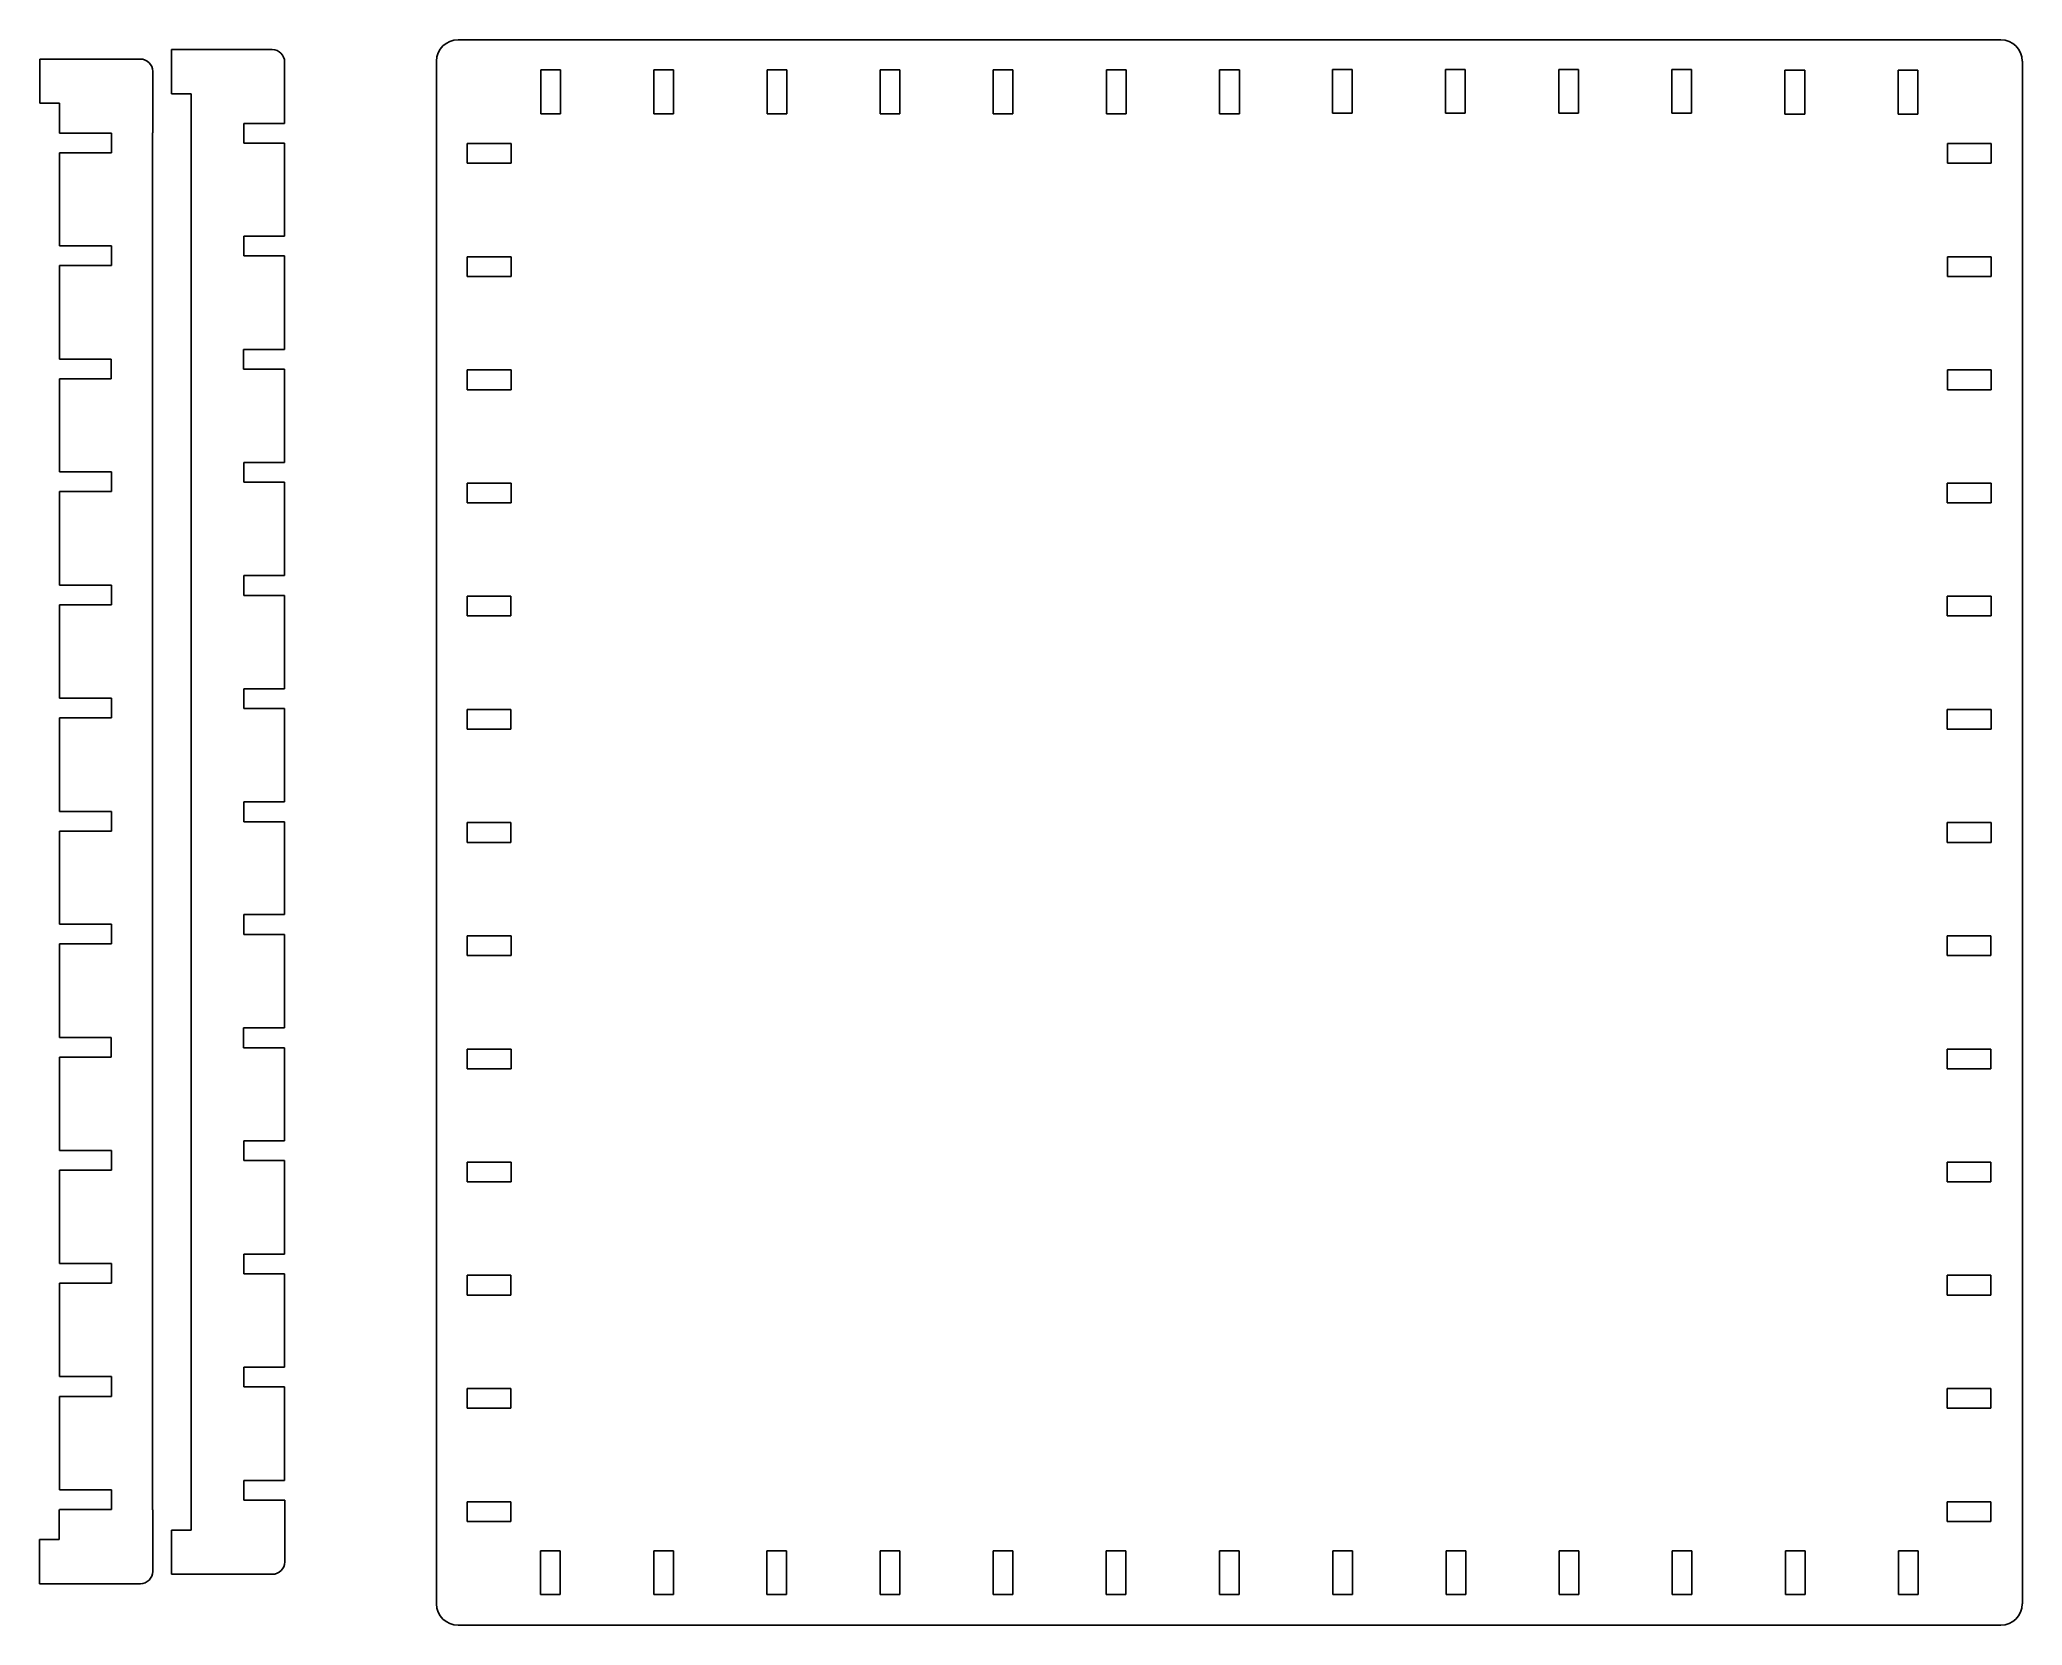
# Model space of a CAD drawing. Header units: millimetres. Extents: x -1806 to 1373, y -672 to 1871.
import ezdxf

# ---------------------------------------------------------------- set-up
doc = ezdxf.new("R2010")
doc.units = ezdxf.units.MM

msp = doc.modelspace()

# ---------------------------------------------------------------- linework, layer by layer
at = {"color": 7, "linetype": 'Continuous'}
for p, q in [((-1433.3, 1854.8), (-1594.6, 1854.8)), ((-1594.6, 1854.8), (-1594.6, 1784)), ((-1135.4, 1870.7), (1338.3, 1870.7)), ((-1644.8, 1839.6), (-1806.2, 1839.6)), ((-1806.1, 1768.9), (-1806.2, 1839.6)), ((-1625, 1721.1), (-1625, 1819.8)), ((-1413.5, 1736.2), (-1413.5, 1835)), ((-1170, -637.5), (-1170, 1836.1)), ((-1002.9, 1822.3), (-971.3, 1822.3)), ((-1002.9, 1752), (-1002.9, 1822.3)), ((-971.3, 1822.3), (-971.3, 1752)), ((-821.4, 1822.3), (-789.8, 1822.3)), ((-821.4, 1752), (-821.4, 1822.3)), ((-789.8, 1822.3), (-789.8, 1752)), ((-640, 1822.3), (-608.3, 1822.3)), ((-640, 1752), (-640, 1822.3)), ((-608.3, 1822.3), (-608.3, 1752)), ((-426.8, 1822.2), (-458.5, 1822.2)), ((-458.5, 1822.2), (-458.5, 1751.9)), ((-426.8, 1751.9), (-426.8, 1822.2)), ((-245.6, 1822.3), (-277.3, 1822.3)), ((-277.3, 1822.3), (-277.3, 1752)), ((-245.6, 1752), (-245.6, 1822.3)), ((-64.1, 1822.3), (-95.8, 1822.3)), ((-95.8, 1822.3), (-95.8, 1752)), ((-64.1, 1752), (-64.1, 1822.3)), ((117.4, 1822.3), (85.7, 1822.3)), ((85.7, 1822.3), (85.7, 1752)), ((117.4, 1752), (117.4, 1822.3)), ((298.3, 1822.9), (266.7, 1822.9)), ((266.7, 1822.9), (266.7, 1752.6)), ((298.3, 1752.6), (298.3, 1822.9)), ((479.5, 1822.9), (447.9, 1822.9)), ((447.9, 1822.9), (447.9, 1752.6)), ((479.5, 1752.6), (479.5, 1822.9)), ((661, 1822.9), (629.4, 1822.9)), ((629.4, 1822.9), (629.4, 1752.6)), ((661, 1752.6), (661, 1822.9)), ((842.5, 1822.9), (810.8, 1822.9)), ((810.8, 1822.9), (810.8, 1752.6)), ((842.5, 1752.6), (842.5, 1822.9)), ((1023.9, 1821.8), (992.2, 1821.8)), ((992.2, 1821.8), (992.2, 1751.5)), ((1023.9, 1751.5), (1023.9, 1821.8)), ((1205.4, 1821.8), (1173.7, 1821.8)), ((1173.7, 1821.8), (1173.7, 1751.5)), ((1205.4, 1751.5), (1205.4, 1821.8)), ((1372.9, 1836.1), (1372.9, -637.5)), ((-1594.6, 1784), (-1563.1, 1784)), ((-1594.6, 1784), (-1563.2, 1784)), ((-1563.2, 1784), (-1563.2, 1736.3)), ((-1563.1, 1784), (-1563.1, -471.6)), ((-1806.1, 1768.9), (-1774.7, 1768.9)), ((-1774.7, 1768.9), (-1774.7, 1721.1)), ((-971.3, 1752), (-1002.9, 1752)), ((-789.8, 1752), (-821.4, 1752)), ((-608.3, 1752), (-640, 1752)), ((-458.5, 1751.9), (-426.8, 1751.9)), ((-277.3, 1752), (-245.6, 1752)), ((-95.8, 1752), (-64.1, 1752)), ((85.7, 1752), (117.4, 1752)), ((266.7, 1752.6), (298.3, 1752.6)), ((447.9, 1752.6), (479.5, 1752.6)), ((629.4, 1752.6), (661, 1752.6)), ((810.8, 1752.6), (842.5, 1752.6)), ((992.2, 1751.5), (1023.9, 1751.5)), ((1173.7, 1751.5), (1205.4, 1751.5)), ((-1774.6, 1721.1), (-1774.6, 1721)), ((-1774.6, 1721), (-1691.1, 1721)), ((-1691.1, 1721), (-1691.1, 1689.4)), ((-1625.1, -486.8), (-1625.1, 1721.1)), ((-1625.1, 1721.1), (-1625, 1721.1)), ((-1478.7, 1704.6), (-1478.7, 1736.2)), ((-1478.7, 1736.2), (-1413.6, 1736.2)), ((-1413.6, 1736.2), (-1413.6, 1736.2)), ((-1413.6, 1736.2), (-1413.6, 1736.2)), ((-1413.6, 1736.2), (-1413.5, 1736.2)), ((-1691.1, 1689.4), (-1774.6, 1689.4)), ((-1774.6, 1689.4), (-1774.6, 1540.3)), ((-1413.6, 1704.6), (-1478.7, 1704.6)), ((-1413.6, 1704.6), (-1413.7, 1555.5)), ((-1120.6, 1672.4), (-1120.6, 1704.1)), ((-1120.6, 1704.1), (-1050.3, 1704.1)), ((-1050.3, 1704.1), (-1050.3, 1672.4)), ((1323, 1704.1), (1252.7, 1704.1)), ((1252.7, 1704.1), (1252.7, 1672.4)), ((1323, 1672.4), (1323, 1704.1)), ((-1050.3, 1672.4), (-1120.6, 1672.4)), ((1252.7, 1672.4), (1323, 1672.4)), ((-1774.6, 1540.3), (-1691.3, 1540.3)), ((-1691.3, 1540.3), (-1691.3, 1508.6)), ((-1479, 1523.8), (-1479, 1555.5)), ((-1479, 1555.5), (-1413.7, 1555.5)), ((-1691.3, 1508.6), (-1774.6, 1508.6)), ((-1774.6, 1508.6), (-1774.6, 1358.6)), ((-1413.7, 1523.8), (-1479, 1523.8)), ((-1413.7, 1523.8), (-1413.9, 1373.8)), ((-1120.6, 1490.8), (-1120.6, 1522.5)), ((-1120.6, 1522.5), (-1050.3, 1522.5)), ((-1050.3, 1522.5), (-1050.3, 1490.8)), ((1323, 1522.5), (1252.7, 1522.5)), ((1252.7, 1522.5), (1252.7, 1490.8)), ((1323, 1490.8), (1323, 1522.5)), ((-1050.3, 1490.8), (-1120.6, 1490.8)), ((1252.7, 1490.8), (1323, 1490.8)), ((-1479.2, 1342.2), (-1479.2, 1373.8)), ((-1479.2, 1373.8), (-1413.9, 1373.8)), ((-1774.6, 1358.6), (-1691.5, 1358.6)), ((-1691.5, 1358.6), (-1691.5, 1327)), ((-1413.9, 1342.2), (-1479.2, 1342.2)), ((-1413.9, 1342.2), (-1413.6, 1192.7)), ((-1120.6, 1309.3), (-1120.6, 1341)), ((-1120.6, 1341), (-1050.3, 1341)), ((-1050.3, 1341), (-1050.3, 1309.3)), ((1323, 1341), (1252.7, 1341)), ((1252.7, 1341), (1252.7, 1309.3)), ((1323, 1309.3), (1323, 1341)), ((-1691.5, 1327), (-1774.6, 1327)), ((-1774.6, 1327), (-1774.6, 1177.5)), ((-1050.3, 1309.3), (-1120.6, 1309.3)), ((1252.7, 1309.3), (1323, 1309.3)), ((-1774.6, 1177.5), (-1691.1, 1177.5)), ((-1691.1, 1177.5), (-1691.1, 1145.9)), ((-1478.7, 1161.1), (-1478.7, 1192.7)), ((-1478.7, 1192.7), (-1413.6, 1192.7)), ((-1691.1, 1145.9), (-1774.6, 1145.9)), ((-1774.6, 1145.9), (-1774.6, 996.1)), ((-1413.6, 1161.1), (-1478.7, 1161.1)), ((-1413.7, 1011.3), (-1413.6, 1161.1)), ((-1120.8, 1159.6), (-1120.8, 1128)), ((-1050.5, 1159.6), (-1120.8, 1159.6)), ((-1050.5, 1159.5), (-1050.5, 1159.6)), ((-1050.3, 1159.5), (-1050.5, 1159.5)), ((-1050.3, 1127.8), (-1050.3, 1159.5)), ((1252.4, 1128), (1252.4, 1159.6)), ((1252.4, 1159.6), (1322.7, 1159.6)), ((1322.7, 1159.6), (1322.7, 1159.5)), ((1322.7, 1159.5), (1323, 1159.5)), ((1323, 1159.5), (1323, 1127.8)), ((-1120.8, 1128), (-1120.6, 1128)), ((-1120.6, 1128), (-1120.6, 1127.8)), ((-1120.6, 1127.8), (-1050.3, 1127.8)), ((1252.7, 1128), (1252.4, 1128)), ((1252.7, 1127.8), (1252.7, 1128)), ((1323, 1127.8), (1252.7, 1127.8)), ((-1774.6, 996.1), (-1691.3, 996.1)), ((-1691.3, 996.1), (-1691.3, 964.4)), ((-1478.9, 979.6), (-1478.9, 1011.3)), ((-1478.9, 1011.3), (-1413.7, 1011.3)), ((-1691.3, 964.4), (-1774.6, 964.4)), ((-1774.6, 964.4), (-1774.6, 814.7)), ((-1413.7, 979.6), (-1478.9, 979.6)), ((-1413.6, 829.9), (-1413.7, 979.6)), ((-1120.8, 978.2), (-1120.8, 946.5)), ((-1050.5, 978.2), (-1120.8, 978.2)), ((-1050.5, 946.5), (-1050.5, 978.2)), ((1252.4, 946.5), (1252.4, 978.1)), ((1252.4, 978.1), (1322.7, 978.1)), ((1322.7, 978.1), (1322.7, 946.5)), ((-1120.8, 946.5), (-1050.5, 946.5)), ((1322.7, 946.5), (1252.4, 946.5)), ((-1478.7, 798.3), (-1478.7, 829.9)), ((-1478.7, 829.9), (-1413.6, 829.9)), ((-1774.6, 814.7), (-1691.1, 814.7)), ((-1691.1, 814.7), (-1691.1, 783.1)), ((-1413.6, 798.3), (-1478.7, 798.3)), ((-1413.7, 648.3), (-1413.6, 798.3)), ((-1120.8, 796.7), (-1120.8, 765)), ((-1050.5, 796.7), (-1120.8, 796.7)), ((-1050.5, 765), (-1050.5, 796.7)), ((1252.4, 765), (1252.4, 796.7)), ((1252.4, 796.7), (1322.7, 796.7)), ((1322.7, 796.7), (1322.7, 765)), ((-1691.1, 783.1), (-1774.6, 783.1)), ((-1774.6, 783.1), (-1774.6, 633.1)), ((-1120.8, 765), (-1050.5, 765)), ((1322.7, 765), (1252.4, 765)), ((-1478.9, 616.6), (-1478.9, 648.3)), ((-1478.9, 648.3), (-1413.7, 648.3)), ((-1774.6, 633.1), (-1691.3, 633.1)), ((-1691.3, 633.1), (-1691.3, 601.4)), ((-1413.7, 616.6), (-1478.9, 616.6)), ((-1413.7, 467.6), (-1413.7, 616.6)), ((-1120.9, 615.1), (-1120.9, 583.4)), ((-1050.6, 615.1), (-1120.9, 615.1)), ((-1050.6, 583.4), (-1050.6, 615.1)), ((1252.5, 583.4), (1252.5, 615.1)), ((1252.5, 615.1), (1322.7, 615.1)), ((1322.7, 615.1), (1322.7, 583.4)), ((-1691.3, 601.4), (-1774.6, 601.4)), ((-1774.6, 601.4), (-1774.6, 452.3)), ((-1120.9, 583.4), (-1050.6, 583.4)), ((1322.7, 583.4), (1252.5, 583.4)), ((-1774.6, 452.3), (-1691.3, 452.3)), ((-1691.3, 452.3), (-1691.3, 420.7)), ((-1479, 435.9), (-1479, 467.6)), ((-1479, 467.6), (-1413.7, 467.6)), ((-1691.3, 420.7), (-1774.6, 420.7)), ((-1774.6, 420.7), (-1774.6, 270.7)), ((-1413.7, 435.9), (-1479, 435.9)), ((-1413.9, 285.9), (-1413.7, 435.9)), ((-1120.6, 401.9), (-1120.6, 433.5)), ((-1120.6, 433.5), (-1050.3, 433.5)), ((-1050.3, 433.5), (-1050.3, 401.9)), ((1322.6, 433.6), (1252.3, 433.6)), ((1252.3, 433.6), (1252.3, 402)), ((1322.6, 402), (1322.6, 433.6)), ((-1050.3, 401.9), (-1120.6, 401.9)), ((1252.3, 402), (1322.6, 402)), ((-1774.6, 270.7), (-1691.5, 270.7)), ((-1691.5, 270.7), (-1691.5, 239)), ((-1479.2, 254.2), (-1479.2, 285.9)), ((-1479.2, 285.9), (-1413.9, 285.9)), ((-1691.5, 239), (-1774.6, 239)), ((-1774.6, 239), (-1774.6, 89.6)), ((-1413.9, 254.2), (-1479.2, 254.2)), ((-1413.6, 104.8), (-1413.9, 254.2)), ((-1120.6, 220.4), (-1120.6, 252)), ((-1120.6, 252), (-1050.3, 252)), ((-1050.3, 252), (-1050.3, 220.4)), ((1322.6, 252.1), (1252.3, 252.1)), ((1252.3, 252.1), (1252.3, 220.5)), ((1322.6, 220.5), (1322.6, 252.1)), ((-1050.3, 220.4), (-1120.6, 220.4)), ((1252.3, 220.5), (1322.6, 220.5)), ((-1478.7, 73.1), (-1478.7, 104.8)), ((-1478.7, 104.8), (-1413.6, 104.8)), ((-1774.6, 89.6), (-1691.1, 89.6)), ((-1691.1, 89.6), (-1691.1, 57.9)), ((-1413.6, 73.1), (-1478.7, 73.1)), ((-1413.7, -76.7), (-1413.6, 73.1)), ((-1120.8, 70.7), (-1120.8, 39)), ((-1050.5, 70.7), (-1120.8, 70.7)), ((-1050.5, 70.6), (-1050.5, 70.7)), ((-1050.3, 70.6), (-1050.5, 70.6)), ((-1050.3, 38.9), (-1050.3, 70.6)), ((1252.1, 39.1), (1252.1, 70.8)), ((1252.1, 70.8), (1322.4, 70.8)), ((1322.4, 70.8), (1322.4, 70.6)), ((1322.4, 70.6), (1322.6, 70.6)), ((1322.6, 70.6), (1322.6, 39)), ((-1691.1, 57.9), (-1774.6, 57.9)), ((-1774.6, 57.9), (-1774.6, -91.9)), ((-1120.8, 39), (-1120.6, 39)), ((-1120.6, 39), (-1120.6, 38.9)), ((-1120.6, 38.9), (-1050.3, 38.9)), ((1252.3, 39.1), (1252.1, 39.1)), ((1252.3, 39), (1252.3, 39.1)), ((1322.6, 39), (1252.3, 39)), ((-1774.6, -91.9), (-1691.3, -91.9)), ((-1691.3, -91.9), (-1691.3, -123.5)), ((-1478.9, -108.3), (-1478.9, -76.7)), ((-1478.9, -76.7), (-1413.7, -76.7)), ((-1691.3, -123.5), (-1774.6, -123.5)), ((-1774.6, -123.5), (-1774.6, -273.2)), ((-1413.7, -108.3), (-1478.9, -108.3)), ((-1413.6, -258), (-1413.7, -108.3)), ((-1120.8, -110.8), (-1120.8, -142.5)), ((-1050.5, -110.8), (-1120.8, -110.8)), ((-1050.5, -142.5), (-1050.5, -110.8)), ((1252.1, -142.4), (1252.1, -110.7)), ((1252.1, -110.7), (1322.4, -110.7)), ((1322.4, -110.7), (1322.4, -142.4)), ((-1120.8, -142.5), (-1050.5, -142.5)), ((1322.4, -142.4), (1252.1, -142.4)), ((-1774.6, -273.2), (-1691.1, -273.2)), ((-1691.1, -273.2), (-1691.1, -304.9)), ((-1478.7, -289.7), (-1478.7, -258)), ((-1478.7, -258), (-1413.6, -258)), ((-1691.1, -304.9), (-1774.6, -304.9)), ((-1774.6, -304.9), (-1774.6, -454.9)), ((-1413.6, -289.7), (-1478.7, -289.7)), ((-1413.7, -439.7), (-1413.7, -289.7)), ((-1120.8, -292.3), (-1120.8, -323.9)), ((-1050.5, -292.3), (-1120.8, -292.3)), ((-1050.5, -323.9), (-1050.5, -292.3)), ((1252.1, -323.9), (1252.1, -292.2)), ((1252.1, -292.2), (1322.4, -292.2)), ((1322.4, -292.2), (1322.4, -323.9)), ((-1120.8, -323.9), (-1050.5, -323.9)), ((1322.4, -323.9), (1252.1, -323.9)), ((-1478.9, -471.3), (-1478.9, -439.7)), ((-1478.9, -439.7), (-1413.7, -439.7)), ((-1774.6, -454.9), (-1691.3, -454.9)), ((-1691.3, -454.9), (-1691.3, -486.5)), ((-1563.3, -471.7), (-1563.3, -519.4)), ((-1413.7, -471.3), (-1478.9, -471.3)), ((-1413.4, -471.6), (-1413.6, -471.6)), ((-1413.4, -570.4), (-1413.4, -471.6)), ((-1120.9, -473.9), (-1120.9, -505.5)), ((-1050.6, -473.9), (-1120.9, -473.9)), ((-1050.6, -505.5), (-1050.6, -473.9)), ((1252.1, -505.5), (1252.1, -473.8)), ((1252.1, -473.8), (1322.4, -473.8)), ((1322.4, -473.8), (1322.4, -505.5)), ((-1774.8, -486.9), (-1774.8, -534.6)), ((-1691.3, -486.5), (-1774.6, -486.5)), ((-1774.6, -486.5), (-1774.6, -486.8)), ((-1624.9, -486.8), (-1625.1, -486.8)), ((-1624.9, -585.6), (-1624.9, -486.8)), ((-1120.9, -505.5), (-1050.6, -505.5)), ((1322.4, -505.5), (1252.1, -505.5)), ((-1774.8, -534.6), (-1806.3, -534.6)), ((-1806.3, -534.6), (-1806.3, -605.3)), ((-1563.3, -519.4), (-1594.8, -519.4)), ((-1594.8, -519.4), (-1594.8, -590.1)), ((-971.5, -552.4), (-1003.2, -552.4)), ((-1003.2, -552.4), (-1003.2, -622.7)), ((-971.5, -622.7), (-971.5, -552.4)), ((-790, -552.4), (-821.7, -552.4)), ((-821.7, -552.4), (-821.7, -622.7)), ((-790, -622.7), (-790, -552.4)), ((-608.5, -552.4), (-640.2, -552.4)), ((-640.2, -552.4), (-640.2, -622.7)), ((-608.5, -622.7), (-608.5, -552.4)), ((-458.8, -622.7), (-458.8, -552.4)), ((-458.8, -552.4), (-427.1, -552.4)), ((-427.1, -552.4), (-427.1, -622.7)), ((-277.5, -622.7), (-277.5, -552.5)), ((-277.5, -552.5), (-245.9, -552.5)), ((-245.9, -552.5), (-245.9, -622.7)), ((-96.1, -622.7), (-96.1, -552.5)), ((-96.1, -552.5), (-64.4, -552.5)), ((-64.4, -552.5), (-64.4, -622.7)), ((85.4, -622.7), (85.4, -552.5)), ((85.4, -552.5), (117.1, -552.5)), ((117.1, -552.5), (117.1, -622.7)), ((298.9, -552.4), (267.3, -552.4)), ((267.3, -552.4), (267.3, -622.7)), ((298.9, -622.7), (298.9, -552.4)), ((480.4, -552.4), (448.8, -552.4)), ((448.8, -552.4), (448.8, -622.7)), ((480.4, -622.7), (480.4, -552.4)), ((630.2, -622.7), (630.2, -552.4)), ((630.2, -552.4), (661.8, -552.4)), ((661.8, -552.4), (661.8, -622.7)), ((811.4, -622.7), (811.4, -552.5)), ((811.4, -552.5), (843.1, -552.5)), ((843.1, -552.5), (843.1, -622.7)), ((992.9, -622.7), (992.9, -552.5)), ((992.9, -552.5), (1024.6, -552.5)), ((1024.6, -552.5), (1024.6, -622.7)), ((1174.4, -622.7), (1174.4, -552.5)), ((1174.4, -552.5), (1206, -552.5)), ((1206, -552.5), (1206, -622.7)), ((-1594.8, -590.1), (-1433.1, -590.1)), ((-1806.3, -605.3), (-1644.6, -605.3)), ((-1003.2, -622.7), (-971.5, -622.7)), ((-821.7, -622.7), (-790, -622.7)), ((-640.2, -622.7), (-608.5, -622.7)), ((-427.1, -622.7), (-458.8, -622.7)), ((-245.9, -622.7), (-277.5, -622.7)), ((-64.4, -622.7), (-96.1, -622.7)), ((117.1, -622.7), (85.4, -622.7)), ((267.3, -622.7), (298.9, -622.7)), ((448.8, -622.7), (480.4, -622.7)), ((661.8, -622.7), (630.2, -622.7)), ((843.1, -622.7), (811.4, -622.7)), ((1024.6, -622.7), (992.9, -622.7)), ((1206, -622.7), (1174.4, -622.7)), ((1338.3, -672.1), (-1135.4, -672.1))]:
    msp.add_line(p, q, dxfattribs=at)
for centre, radius, start, end in [((-1433.3, 1835), 19.8, 0.0846, 89.9159), ((-1135.3, 1836.1), 34.6, 90.0711, 179.9318), ((1338.2, 1836.1), 34.6, 0.0719, 89.9301), ((-1644.8, 1819.8), 19.8, 0.0867, 89.9147), ((-1433.2, -570.4), 19.8, 270.0848, 359.9165), ((-1644.7, -585.5), 19.8, 270.085, 359.9165), ((-1135.3, -637.5), 34.6, 180.0711, 269.9278), ((1338.2, -637.5), 34.6, 270.0688, 359.9309)]:
    msp.add_arc(centre, radius, start, end, dxfattribs=at)

doc.saveas('drawing.dxf')
